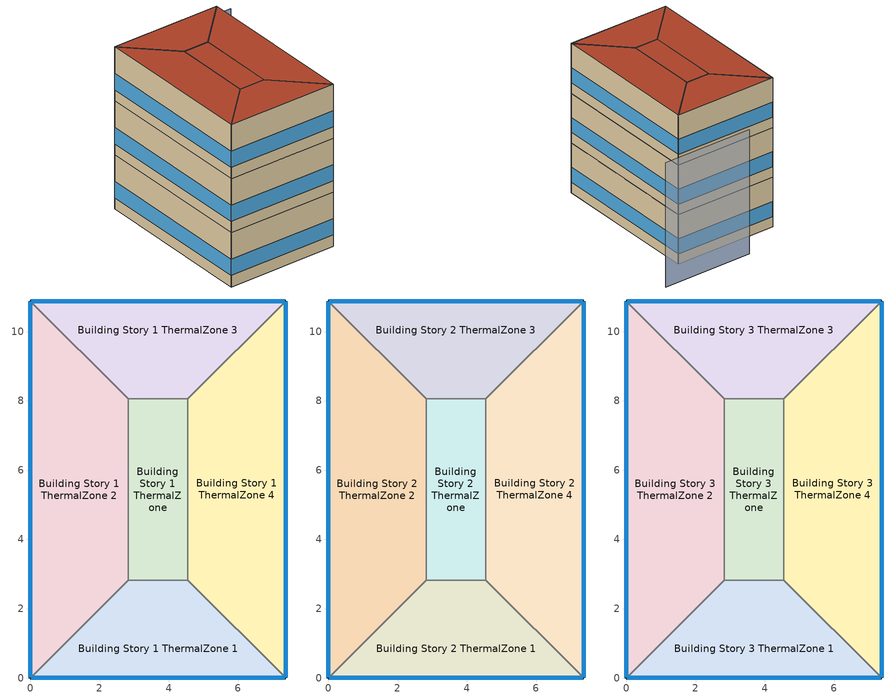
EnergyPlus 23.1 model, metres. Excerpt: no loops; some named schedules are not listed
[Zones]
Building Story 1 ThermalZone
 floor ground (Typical Insulated Carpeted 8in Slab Floor): 4.54,2.83 2.83,2.83 2.83,8.06 4.54,8.06 z0
 wall adiabatic (Typical Interior Wall): 2.83,2.83 4.54,2.83 4.54,8.06 2.83,8.06 2.83,2.83 z0:3.6
 ceiling adiabatic (Typical Interior Floor): 4.54,8.06 2.83,8.06 2.83,2.83 4.54,2.83 z3.6
Building Story 1 ThermalZone 1
 floor ground (Typical Insulated Carpeted 8in Slab Floor): 7.37,0 0,0 2.83,2.83 4.54,2.83 z0
 wall outside (Typical Insulated Steel Framed Exterior Wall R-20.41): 0,0 7.37,0 z0:3.6
 wall adiabatic (Typical Interior Wall): 7.37,0 4.54,2.83 2.83,2.83 0,0 z0:3.6
 window (U 0.48 SHGC 0.40 Dbl Ref-D Clr 6mm/13mm): 0.03,0 7.34,0 z0.76:1.85
 ceiling adiabatic (Typical Interior Ceiling): 4.54,2.83 2.83,2.83 0,0 7.37,0 z3.6
Building Story 1 ThermalZone 2
 floor ground (Typical Insulated Carpeted 8in Slab Floor): 0,0 0,10.88 2.83,8.06 2.83,2.83 z0
 wall outside (Typical Insulated Steel Framed Exterior Wall R-20.41): 0,10.88 0,0 z0:3.6
 wall adiabatic (Typical Interior Wall): 0,0 2.83,2.83 2.83,8.06 0,10.88 z0:3.6
 window (U 0.48 SHGC 0.40 Dbl Ref-D Clr 6mm/13mm): 0,10.86 0,0.03 z0.76:1.85
 ceiling adiabatic (Typical Interior Ceiling): 2.83,2.83 2.83,8.06 0,10.88 0,0 z3.6
Building Story 1 ThermalZone 3
 floor ground (Typical Insulated Carpeted 8in Slab Floor): 0,10.88 7.37,10.88 4.54,8.06 2.83,8.06 z0
 wall outside (Typical Insulated Steel Framed Exterior Wall R-20.41): 7.37,10.88 0,10.88 z0:3.6
 wall adiabatic (Typical Interior Wall): 0,10.88 2.83,8.06 4.54,8.06 7.37,10.88 z0:3.6
 window (U 0.48 SHGC 0.40 Dbl Ref-D Clr 6mm/13mm): 7.34,10.88 0.03,10.88 z0.76:1.85
 ceiling adiabatic (Typical Interior Ceiling): 2.83,8.06 4.54,8.06 7.37,10.88 0,10.88 z3.6
Building Story 1 ThermalZone 4
 floor ground (Typical Insulated Carpeted 8in Slab Floor): 7.37,10.88 7.37,0 4.54,2.83 4.54,8.06 z0
 wall outside (Typical Insulated Steel Framed Exterior Wall R-20.41): 7.37,0 7.37,10.88 z0:3.6
 wall adiabatic (Typical Interior Wall): 7.37,10.88 4.54,8.06 4.54,2.83 7.37,0 z0:3.6
 window (U 0.48 SHGC 0.40 Dbl Ref-D Clr 6mm/13mm): 7.37,0.03 7.37,10.86 z0.76:1.85
 ceiling adiabatic (Typical Interior Ceiling): 4.54,8.06 4.54,2.83 7.37,0 7.37,10.88 z3.6
Building Story 2 ThermalZone
 floor adiabatic (Typical Interior Floor): 4.54,2.83 2.83,2.83 2.83,8.06 4.54,8.06 z3.6
 wall adiabatic (Typical Interior Wall): 2.83,2.83 4.54,2.83 4.54,8.06 2.83,8.06 2.83,2.83 z3.6:7.2
 ceiling adiabatic (Typical Interior Ceiling): 4.54,8.06 2.83,8.06 2.83,2.83 4.54,2.83 z7.2
Building Story 2 ThermalZone 1
 floor adiabatic (Typical Interior Ceiling): 7.37,0 0,0 2.83,2.83 4.54,2.83 z3.6
 wall outside (Typical Insulated Steel Framed Exterior Wall R-20.41): 0,0 7.37,0 z3.6:7.2
 wall adiabatic (Typical Interior Wall): 7.37,0 4.54,2.83 2.83,2.83 0,0 z3.6:7.2
 window (U 0.48 SHGC 0.40 Dbl Ref-D Clr 6mm/13mm): 0.03,0 7.34,0 z4.36:5.45
 ceiling adiabatic (Typical Interior Ceiling): 4.54,2.83 2.83,2.83 0,0 7.37,0 z7.2
Building Story 2 ThermalZone 2
 floor adiabatic (Typical Interior Ceiling): 0,0 0,10.88 2.83,8.06 2.83,2.83 z3.6
 wall outside (Typical Insulated Steel Framed Exterior Wall R-20.41): 0,10.88 0,0 z3.6:7.2
 wall adiabatic (Typical Interior Wall): 0,0 2.83,2.83 2.83,8.06 0,10.88 z3.6:7.2
 window (U 0.48 SHGC 0.40 Dbl Ref-D Clr 6mm/13mm): 0,10.86 0,0.03 z4.36:5.45
 ceiling adiabatic (Typical Interior Ceiling): 2.83,2.83 2.83,8.06 0,10.88 0,0 z7.2
Building Story 2 ThermalZone 3
 floor adiabatic (Typical Interior Ceiling): 0,10.88 7.37,10.88 4.54,8.06 2.83,8.06 z3.6
 wall outside (Typical Insulated Steel Framed Exterior Wall R-20.41): 7.37,10.88 0,10.88 z3.6:7.2
 wall adiabatic (Typical Interior Wall): 0,10.88 2.83,8.06 4.54,8.06 7.37,10.88 z3.6:7.2
 window (U 0.48 SHGC 0.40 Dbl Ref-D Clr 6mm/13mm): 7.34,10.88 0.03,10.88 z4.36:5.45
 ceiling adiabatic (Typical Interior Ceiling): 2.83,8.06 4.54,8.06 7.37,10.88 0,10.88 z7.2
Building Story 2 ThermalZone 4
 floor adiabatic (Typical Interior Ceiling): 7.37,10.88 7.37,0 4.54,2.83 4.54,8.06 z3.6
 wall outside (Typical Insulated Steel Framed Exterior Wall R-20.41): 7.37,0 7.37,10.88 z3.6:7.2
 wall adiabatic (Typical Interior Wall): 7.37,10.88 4.54,8.06 4.54,2.83 7.37,0 z3.6:7.2
 window (U 0.48 SHGC 0.40 Dbl Ref-D Clr 6mm/13mm): 7.37,0.03 7.37,10.86 z4.36:5.45
 ceiling adiabatic (Typical Interior Ceiling): 4.54,8.06 4.54,2.83 7.37,0 7.37,10.88 z7.2
Building Story 3 ThermalZone
 floor adiabatic (Typical Interior Ceiling): 4.54,2.83 2.83,2.83 2.83,8.06 4.54,8.06 z7.2
 wall adiabatic (Typical Interior Wall): 2.83,2.83 4.54,2.83 4.54,8.06 2.83,8.06 2.83,2.83 z7.2:10.8
 roof outside (Typical IEAD Roof R-31.25): 4.54,8.06 2.83,8.06 2.83,2.83 4.54,2.83 z10.8
Building Story 3 ThermalZone 1
 floor adiabatic (Typical Interior Ceiling): 7.37,0 0,0 2.83,2.83 4.54,2.83 z7.2
 wall outside (Typical Insulated Steel Framed Exterior Wall R-20.41): 0,0 7.37,0 z7.2:10.8
 wall adiabatic (Typical Interior Wall): 7.37,0 4.54,2.83 2.83,2.83 0,0 z7.2:10.8
 window (U 0.48 SHGC 0.40 Dbl Ref-D Clr 6mm/13mm): 0.03,0 7.34,0 z7.96:9.05
 roof outside (Typical IEAD Roof R-31.25): 4.54,2.83 2.83,2.83 0,0 7.37,0 z10.8
Building Story 3 ThermalZone 2
 floor adiabatic (Typical Interior Ceiling): 0,0 0,10.88 2.83,8.06 2.83,2.83 z7.2
 wall outside (Typical Insulated Steel Framed Exterior Wall R-20.41): 0,10.88 0,0 z7.2:10.8
 wall adiabatic (Typical Interior Wall): 0,0 2.83,2.83 2.83,8.06 0,10.88 z7.2:10.8
 window (U 0.48 SHGC 0.40 Dbl Ref-D Clr 6mm/13mm): 0,10.86 0,0.03 z7.96:9.05
 roof outside (Typical IEAD Roof R-31.25): 2.83,2.83 2.83,8.06 0,10.88 0,0 z10.8
Building Story 3 ThermalZone 3
 floor adiabatic (Typical Interior Ceiling): 0,10.88 7.37,10.88 4.54,8.06 2.83,8.06 z7.2
 wall outside (Typical Insulated Steel Framed Exterior Wall R-20.41): 7.37,10.88 0,10.88 z7.2:10.8
 wall adiabatic (Typical Interior Wall): 0,10.88 2.83,8.06 4.54,8.06 7.37,10.88 z7.2:10.8
 window (U 0.48 SHGC 0.40 Dbl Ref-D Clr 6mm/13mm): 7.34,10.88 0.03,10.88 z7.96:9.05
 roof outside (Typical IEAD Roof R-31.25): 2.83,8.06 4.54,8.06 7.37,10.88 0,10.88 z10.8
Building Story 3 ThermalZone 4
 floor adiabatic (Typical Interior Ceiling): 7.37,10.88 7.37,0 4.54,2.83 4.54,8.06 z7.2
 wall outside (Typical Insulated Steel Framed Exterior Wall R-20.41): 7.37,0 7.37,10.88 z7.2:10.8
 wall adiabatic (Typical Interior Wall): 7.37,10.88 4.54,8.06 4.54,2.83 7.37,0 z7.2:10.8
 window (U 0.48 SHGC 0.40 Dbl Ref-D Clr 6mm/13mm): 7.37,0.03 7.37,10.86 z7.96:9.05
 roof outside (Typical IEAD Roof R-31.25): 4.54,8.06 4.54,2.83 7.37,0 7.37,10.88 z10.8
shading: 3.1,12.55 9.63,12.55 z0:9
[Building]
bld_36: Terrain=City
[Site:Location]
Laramie General Brees Field_WY_USA: Latitude {deg}=41.3151; Longitude {deg}=-105.579; Time Zone {hr}=-7; Elevation {m}=2215
[Site:GroundTemperature:FCfactorMethod]
8.6, 2.8, -4.1, -8.8, -2.2, 0.3, 6.7, 10.1, 16.5, 20.6, 19.2, 14.7
[Site:WaterMainsTemperature]
Calculation Method=Correlation; Annual Average Outdoor Air Temperature {C}=8.96667; Maximum Difference In Monthly Average Outdoor Air Temperatures {deltaC}=26.2
[SizingPeriod:DesignDay] Day of Month=21; Dry-Bulb Temperature Range Modifier Type=DefaultMultipliers; Humidity Condition Type=Wetbulb; Barometric Pressure {Pa}=98769; Rain Indicator=No; Snow Indicator=No; Daylight Saving Time Indicator=No; Begin Environment Reset Mode=FullResetAtBeginEnvironment
Name | Month | Day Type | Maximum Dry-Bulb Temperature {C} | Daily Dry-Bulb Temperature Range {deltaC} | Wetbulb or DewPoint at Maximum Dry-Bulb {C} | Wind Speed {m/s} | Wind Direction {deg} | Solar Model Indicator | ASHRAE Clear Sky Optical Depth for Beam Irradiance (taub) | ASHRAE Clear Sky Optical Depth for Diffuse Irradiance (taud) | Sky Clearness
Buffalo Niagara Intl Ap Ann Clg .4% Condns DB=>MWB 1 | 7 | SummerDesignDay | 30.3 | 9.3 | 21.8 | 5.7 | 240 | ASHRAETau | 0.462 | 2.001
Buffalo Niagara Intl Ap Ann Clg .4% Condns WB=>MDB 1 | 7 | SummerDesignDay | 27.8 | 9.3 | 23.8 | 5.7 | 240 | ASHRAETau | 0.462 | 2.001
Buffalo Niagara Intl Ap Ann Htg 99.6% Condns DB 1 | 1 | WinterDesignDay | -16.3 | 0 | -16.3 | 5.1 | 270 | ASHRAEClearSky |  |  | 0
[Material] Thermal Absorptance=0.9; Solar Absorptance=0.7
Name | Roughness | Thickness {m} | Conductivity {W/m-K} | Density {kg/m3} | Specific Heat {J/kg-K} | Visible Absorptance
100mm Normalweight concrete floor | MediumRough | 0.1016 | 2.31045 | 2322 | 832.557 | 0.7
25mm Stucco | Smooth | 0.0254 | 0.72 | 1856 | 840 | 0.7
5/8 in. Gypsum Board | MediumSmooth | 0.0159 | 0.16 | 800 | 1090 | 0.7
8 in. Normalweight Concrete Floor | MediumRough | 0.2032 | 2.31 | 2322 | 832 | 0.7
G01 13mm gypsum board | Smooth | 0.0127 | 0.160031 | 800.001 | 1090.73 | 0.5
Metal Roof Surface | Smooth | 0.0008 | 45.28 | 7824 | 500 | 0.7
Roof Membrane | VeryRough | 0.0095 | 0.16 | 1121.29 | 1460 | 0.7
Std Wood 6inch 1; Std Wood 6inch 2 | MediumSmooth | 0.15 | 0.12 | 540 | 1210 | 0.7
[Material:NoMass] Roughness=Smooth; Thermal Absorptance=0.9; Solar Absorptance=0.7
Name | Thermal Resistance {m2-K/W} | Visible Absorptance
CP02 CARPET PAD; Typical Carpet Pad | 0.21648 | 0.8
Typical Insulation R-18.23 | 3.21036 | 0.7
Typical Insulation R-30.13 | 5.30668 | 0.7
[WindowMaterial:Gas]
AIR 13MM: Gas Type=Air; Thickness {m}=0.0127
[WindowMaterial:Glazing] Optical Data Type=SpectralAverage; Thickness {m}=0.006; Infrared Transmittance at Normal Incidence=0; Front Side Infrared Hemispherical Emissivity=0.84; Conductivity {W/m-K}=0.9; Dirt Correction Factor for Solar and Visible Transmittance=1; Solar Diffusing=No
Name | Solar Transmittance at Normal Incidence | Front Side Solar Reflectance at Normal Incidence | Back Side Solar Reflectance at Normal Incidence | Visible Transmittance at Normal Incidence | Front Side Visible Reflectance at Normal Incidence | Back Side Visible Reflectance at Normal Incidence | Back Side Infrared Hemispherical Emissivity
CLEAR 6MM | 0.775 | 0.071 | 0.071 | 0.881 | 0.08 | 0.08 | 0.84
REF D CLEAR 6MM | 0.429 | 0.308 | 0.379 | 0.334 | 0.453 | 0.505 | 0.82
[Construction]
InteriorFurnishings 1: Std Wood 6inch 1
InteriorFurnishings 2: Std Wood 6inch 2
Typical IEAD Roof R-31.25: Roof Membrane, Typical Insulation R-30.13, Metal Roof Surface
Typical Insulated Carpeted 8in Slab Floor: 8 in. Normalweight Concrete Floor, Typical Carpet Pad
Typical Insulated Steel Framed Exterior Wall R-20.41: 25mm Stucco, 5/8 in. Gypsum Board, Typical Insulation R-18.23, 5/8 in. Gypsum Board
Typical Interior Ceiling: CP02 CARPET PAD, 100mm Normalweight concrete floor
Typical Interior Floor: 100mm Normalweight concrete floor, CP02 CARPET PAD
Typical Interior Wall: G01 13mm gypsum board, G01 13mm gypsum board
U 0.48 SHGC 0.40 Dbl Ref-D Clr 6mm/13mm: REF D CLEAR 6MM, AIR 13MM, CLEAR 6MM
[Zone] Multiplier=1; Part of Total Floor Area=Yes
Building Story 1 ThermalZone; Building Story 1 ThermalZone 1; Building Story 1 ThermalZone 2; Building Story 1 ThermalZone 3; Building Story 1 ThermalZone 4; Building Story 2 ThermalZone; Building Story 2 ThermalZone 1; Building Story 2 ThermalZone 2; Building Story 2 ThermalZone 3; Building Story 2 ThermalZone 4; Building Story 3 ThermalZone; Building Story 3 ThermalZone 1; Building Story 3 ThermalZone 2; Building Story 3 ThermalZone 3; Building Story 3 ThermalZone 4
[Space]
Name | Zone | Space Type
Building Story 1 Space | Building Story 1 ThermalZone | Story Ground Blended Space Type
Building Story 1 Space 1 | Building Story 1 ThermalZone 1 | Story Ground Blended Space Type
Building Story 1 Space 2 | Building Story 1 ThermalZone 2 | Story Ground Blended Space Type
Building Story 1 Space 3 | Building Story 1 ThermalZone 3 | Story Ground Blended Space Type
Building Story 1 Space 4 | Building Story 1 ThermalZone 4 | Story Ground Blended Space Type
Building Story 2 Space | Building Story 2 ThermalZone | Story Mid Blended Space Type
Building Story 2 Space 1 | Building Story 2 ThermalZone 1 | Story Mid Blended Space Type
Building Story 2 Space 2 | Building Story 2 ThermalZone 2 | Story Mid Blended Space Type
Building Story 2 Space 3 | Building Story 2 ThermalZone 3 | Story Mid Blended Space Type
Building Story 2 Space 4 | Building Story 2 ThermalZone 4 | Story Mid Blended Space Type
Building Story 3 Space | Building Story 3 ThermalZone | Story Top Blended Space Type
Building Story 3 Space 1 | Building Story 3 ThermalZone 1 | Story Top Blended Space Type
Building Story 3 Space 2 | Building Story 3 ThermalZone 2 | Story Top Blended Space Type
Building Story 3 Space 3 | Building Story 3 ThermalZone 3 | Story Top Blended Space Type
Building Story 3 Space 4 | Building Story 3 ThermalZone 4 | Story Top Blended Space Type
[SpaceList]
Story Ground Blended Space Type: Building Story 1 Space 2, Building Story 1 Space, Building Story 1 Space 1, Building Story 1 Space 3, Building Story 1 Space 4
Story Mid Blended Space Type: Building Story 2 Space 1, Building Story 2 Space 2, Building Story 2 Space, Building Story 2 Space 3, Building Story 2 Space 4
Story Top Blended Space Type: Building Story 3 Space 1, Building Story 3 Space, Building Story 3 Space 2, Building Story 3 Space 3, Building Story 3 Space 4
[InternalMass]
Name | Construction | Zone or ZoneList | Space or SpaceList | Surface Area {m2}
Building Story 1 Space 2 SecondarySchool Auditorium  - Story Ground Mass | InteriorFurnishings 1 | Building Story 1 ThermalZone 2 | Building Story 1 Space 2 | 4.13398
Building Story 1 Space SecondarySchool Auditorium  - Story Ground Mass | InteriorFurnishings 1 | Building Story 1 ThermalZone | Building Story 1 Space | 1.62333
Building Story 1 Space 1 SecondarySchool Auditorium  - Story Ground Mass | InteriorFurnishings 1 | Building Story 1 ThermalZone 1 | Building Story 1 Space 1 | 2.32993
Building Story 1 Space 3 SecondarySchool Auditorium  - Story Ground Mass | InteriorFurnishings 1 | Building Story 1 ThermalZone 3 | Building Story 1 Space 3 | 2.32993
Building Story 1 Space 4 SecondarySchool Auditorium  - Story Ground Mass | InteriorFurnishings 1 | Building Story 1 ThermalZone 4 | Building Story 1 Space 4 | 4.13398
Building Story 1 Space 2 SecondarySchool Cafeteria  - Story Ground Mass | InteriorFurnishings 1 | Building Story 1 ThermalZone 2 | Building Story 1 Space 2 | 2.61654
Building Story 1 Space SecondarySchool Cafeteria  - Story Ground Mass | InteriorFurnishings 1 | Building Story 1 ThermalZone | Building Story 1 Space | 1.02747
Building Story 1 Space 1 SecondarySchool Cafeteria  - Story Ground Mass | InteriorFurnishings 1 | Building Story 1 ThermalZone 1 | Building Story 1 Space 1 | 1.4747
Building Story 1 Space 3 SecondarySchool Cafeteria  - Story Ground Mass | InteriorFurnishings 1 | Building Story 1 ThermalZone 3 | Building Story 1 Space 3 | 1.4747
Building Story 1 Space 4 SecondarySchool Cafeteria  - Story Ground Mass | InteriorFurnishings 1 | Building Story 1 ThermalZone 4 | Building Story 1 Space 4 | 2.61654
Building Story 1 Space 2 SecondarySchool Classroom A  - Story Ground Mass; Building Story 1 Space 2 SecondarySchool Classroom C  - Story Ground Mass | InteriorFurnishings 1 | Building Story 1 ThermalZone 2 | Building Story 1 Space 2 | 1.78128
Building Story 1 Space SecondarySchool Classroom A  - Story Ground Mass; Building Story 1 Space SecondarySchool Classroom C  - Story Ground Mass | InteriorFurnishings 1 | Building Story 1 ThermalZone | Building Story 1 Space | 0.699474
Building Story 1 Space 1 SecondarySchool Classroom A  - Story Ground Mass; Building Story 1 Space 1 SecondarySchool Classroom C  - Story Ground Mass | InteriorFurnishings 1 | Building Story 1 ThermalZone 1 | Building Story 1 Space 1 | 1.00394
Building Story 1 Space 3 SecondarySchool Classroom A  - Story Ground Mass; Building Story 1 Space 3 SecondarySchool Classroom C  - Story Ground Mass | InteriorFurnishings 1 | Building Story 1 ThermalZone 3 | Building Story 1 Space 3 | 1.00394
Building Story 1 Space 4 SecondarySchool Classroom A  - Story Ground Mass; Building Story 1 Space 4 SecondarySchool Classroom C  - Story Ground Mass | InteriorFurnishings 1 | Building Story 1 ThermalZone 4 | Building Story 1 Space 4 | 1.78128
Building Story 1 Space 2 SecondarySchool ComputerRoom  - Story Ground Mass | InteriorFurnishings 1 | Building Story 1 ThermalZone 2 | Building Story 1 Space 2 | 3.99454
Building Story 1 Space SecondarySchool ComputerRoom  - Story Ground Mass | InteriorFurnishings 1 | Building Story 1 ThermalZone | Building Story 1 Space | 1.56858
Building Story 1 Space 1 SecondarySchool ComputerRoom  - Story Ground Mass | InteriorFurnishings 1 | Building Story 1 ThermalZone 1 | Building Story 1 Space 1 | 2.25134
Building Story 1 Space 3 SecondarySchool ComputerRoom  - Story Ground Mass | InteriorFurnishings 1 | Building Story 1 ThermalZone 3 | Building Story 1 Space 3 | 2.25134
Building Story 1 Space 4 SecondarySchool ComputerRoom  - Story Ground Mass | InteriorFurnishings 1 | Building Story 1 ThermalZone 4 | Building Story 1 Space 4 | 3.99454
Building Story 1 Space 2 SecondarySchool Corridor B  - Story Ground Mass | InteriorFurnishings 1 | Building Story 1 ThermalZone 2 | Building Story 1 Space 2 | 2.51172
Building Story 1 Space SecondarySchool Corridor B  - Story Ground Mass | InteriorFurnishings 1 | Building Story 1 ThermalZone | Building Story 1 Space | 0.986302
Building Story 1 Space 1 SecondarySchool Corridor B  - Story Ground Mass | InteriorFurnishings 1 | Building Story 1 ThermalZone 1 | Building Story 1 Space 1 | 1.41562
Building Story 1 Space 3 SecondarySchool Corridor B  - Story Ground Mass | InteriorFurnishings 1 | Building Story 1 ThermalZone 3 | Building Story 1 Space 3 | 1.41562
Building Story 1 Space 4 SecondarySchool Corridor B  - Story Ground Mass | InteriorFurnishings 1 | Building Story 1 ThermalZone 4 | Building Story 1 Space 4 | 2.51172
Building Story 1 Space 2 SecondarySchool Gym  - Story Ground Mass | InteriorFurnishings 1 | Building Story 1 ThermalZone 2 | Building Story 1 Space 2 | 13.501
Building Story 1 Space SecondarySchool Gym  - Story Ground Mass | InteriorFurnishings 1 | Building Story 1 ThermalZone | Building Story 1 Space | 5.30159
Building Story 1 Space 1 SecondarySchool Gym  - Story Ground Mass | InteriorFurnishings 1 | Building Story 1 ThermalZone 1 | Building Story 1 Space 1 | 7.60926
Building Story 1 Space 3 SecondarySchool Gym  - Story Ground Mass | InteriorFurnishings 1 | Building Story 1 ThermalZone 3 | Building Story 1 Space 3 | 7.60925
Building Story 1 Space 4 SecondarySchool Gym  - Story Ground Mass | InteriorFurnishings 1 | Building Story 1 ThermalZone 4 | Building Story 1 Space 4 | 13.501
Building Story 1 Space 2 SecondarySchool Kitchen  - Story Ground Mass | InteriorFurnishings 1 | Building Story 1 ThermalZone 2 | Building Story 1 Space 2 | 0.902257
Building Story 1 Space SecondarySchool Kitchen  - Story Ground Mass | InteriorFurnishings 1 | Building Story 1 ThermalZone | Building Story 1 Space | 0.354298
Building Story 1 Space 1 SecondarySchool Kitchen  - Story Ground Mass | InteriorFurnishings 1 | Building Story 1 ThermalZone 1 | Building Story 1 Space 1 | 0.508517
Building Story 1 Space 3 SecondarySchool Kitchen  - Story Ground Mass | InteriorFurnishings 1 | Building Story 1 ThermalZone 3 | Building Story 1 Space 3 | 0.508516
Building Story 1 Space 4 SecondarySchool Kitchen  - Story Ground Mass | InteriorFurnishings 1 | Building Story 1 ThermalZone 4 | Building Story 1 Space 4 | 0.902257
Building Story 1 Space 2 SecondarySchool Library  - Story Ground Mass | InteriorFurnishings 1 | Building Story 1 ThermalZone 2 | Building Story 1 Space 2 | 3.5188
Building Story 1 Space SecondarySchool Library  - Story Ground Mass | InteriorFurnishings 1 | Building Story 1 ThermalZone | Building Story 1 Space | 1.38176
Building Story 1 Space 1 SecondarySchool Library  - Story Ground Mass | InteriorFurnishings 1 | Building Story 1 ThermalZone 1 | Building Story 1 Space 1 | 1.98322
Building Story 1 Space 3 SecondarySchool Library  - Story Ground Mass | InteriorFurnishings 1 | Building Story 1 ThermalZone 3 | Building Story 1 Space 3 | 1.98321
Building Story 1 Space 4 SecondarySchool Library  - Story Ground Mass | InteriorFurnishings 1 | Building Story 1 ThermalZone 4 | Building Story 1 Space 4 | 3.5188
Building Story 1 Space 2 SecondarySchool Lobby  - Story Ground Mass; Building Story 1 Space 2 SecondarySchool Restroom  - Story Ground Mass | InteriorFurnishings 1 | Building Story 1 ThermalZone 2 | Building Story 1 Space 2 | 1.7553
Building Story 1 Space SecondarySchool Lobby  - Story Ground Mass; Building Story 1 Space SecondarySchool Restroom  - Story Ground Mass | InteriorFurnishings 1 | Building Story 1 ThermalZone | Building Story 1 Space | 0.689271
Building Story 1 Space 1 SecondarySchool Lobby  - Story Ground Mass; Building Story 1 Space 1 SecondarySchool Restroom  - Story Ground Mass | InteriorFurnishings 1 | Building Story 1 ThermalZone 1 | Building Story 1 Space 1 | 0.989297
Building Story 1 Space 3 SecondarySchool Lobby  - Story Ground Mass; Building Story 1 Space 3 SecondarySchool Restroom  - Story Ground Mass | InteriorFurnishings 1 | Building Story 1 ThermalZone 3 | Building Story 1 Space 3 | 0.989295
Building Story 1 Space 4 SecondarySchool Lobby  - Story Ground Mass; Building Story 1 Space 4 SecondarySchool Restroom  - Story Ground Mass | InteriorFurnishings 1 | Building Story 1 ThermalZone 4 | Building Story 1 Space 4 | 1.7553
Building Story 1 Space 2 SecondarySchool Mechanical  - Story Ground Mass | InteriorFurnishings 1 | Building Story 1 ThermalZone 2 | Building Story 1 Space 2 | 2.86261
Building Story 1 Space SecondarySchool Mechanical  - Story Ground Mass | InteriorFurnishings 1 | Building Story 1 ThermalZone | Building Story 1 Space | 1.12409
Building Story 1 Space 1 SecondarySchool Mechanical  - Story Ground Mass | InteriorFurnishings 1 | Building Story 1 ThermalZone 1 | Building Story 1 Space 1 | 1.61339
Building Story 1 Space 3 SecondarySchool Mechanical  - Story Ground Mass | InteriorFurnishings 1 | Building Story 1 ThermalZone 3 | Building Story 1 Space 3 | 1.61338
Building Story 1 Space 4 SecondarySchool Mechanical  - Story Ground Mass | InteriorFurnishings 1 | Building Story 1 ThermalZone 4 | Building Story 1 Space 4 | 2.86261
Building Story 1 Space 2 SecondarySchool Office  - Story Ground Mass | InteriorFurnishings 1 | Building Story 1 ThermalZone 2 | Building Story 1 Space 2 | 4.45387
Building Story 1 Space SecondarySchool Office  - Story Ground Mass | InteriorFurnishings 1 | Building Story 1 ThermalZone | Building Story 1 Space | 1.74895
Building Story 1 Space 1 SecondarySchool Office  - Story Ground Mass | InteriorFurnishings 1 | Building Story 1 ThermalZone 1 | Building Story 1 Space 1 | 2.51022
Building Story 1 Space 3 SecondarySchool Office  - Story Ground Mass | InteriorFurnishings 1 | Building Story 1 ThermalZone 3 | Building Story 1 Space 3 | 2.51022
Building Story 1 Space 4 SecondarySchool Office  - Story Ground Mass | InteriorFurnishings 1 | Building Story 1 ThermalZone 4 | Building Story 1 Space 4 | 4.45387
Building Story 1 Space Mass | InteriorFurnishings 2 | Building Story 1 ThermalZone | Building Story 1 Space | 17.8939
Building Story 1 Space 1 Mass | InteriorFurnishings 2 | Building Story 1 ThermalZone 1 | Building Story 1 Space 1 | 25.6827
Building Story 1 Space 2 Mass | InteriorFurnishings 2 | Building Story 1 ThermalZone 2 | Building Story 1 Space 2 | 45.5685
Building Story 1 Space 3 Mass | InteriorFurnishings 2 | Building Story 1 ThermalZone 3 | Building Story 1 Space 3 | 25.6826
Building Story 1 Space 4 Mass | InteriorFurnishings 2 | Building Story 1 ThermalZone 4 | Building Story 1 Space 4 | 45.5685
Building Story 2 Space 1 Office WholeBuilding - Md Office  - Story Mid Mass | InteriorFurnishings 1 | Building Story 2 ThermalZone 1 | Building Story 2 Space 1 | 5.13653
Building Story 2 Space 2 Office WholeBuilding - Md Office  - Story Mid Mass | InteriorFurnishings 1 | Building Story 2 ThermalZone 2 | Building Story 2 Space 2 | 9.1137
Building Story 2 Space Office WholeBuilding - Md Office  - Story Mid Mass | InteriorFurnishings 1 | Building Story 2 ThermalZone | Building Story 2 Space | 3.57877
Building Story 2 Space 3 Office WholeBuilding - Md Office  - Story Mid Mass | InteriorFurnishings 1 | Building Story 2 ThermalZone 3 | Building Story 2 Space 3 | 5.13653
Building Story 2 Space 4 Office WholeBuilding - Md Office  - Story Mid Mass | InteriorFurnishings 1 | Building Story 2 ThermalZone 4 | Building Story 2 Space 4 | 9.1137
Building Story 2 Space 1 SecondarySchool Classroom A  - Story Mid Mass; Building Story 2 Space 1 SecondarySchool Classroom C  - Story Mid Mass | InteriorFurnishings 1 | Building Story 2 ThermalZone 1 | Building Story 2 Space 1 | 6.02515
Building Story 2 Space 2 SecondarySchool Classroom A  - Story Mid Mass; Building Story 2 Space 2 SecondarySchool Classroom C  - Story Mid Mass | InteriorFurnishings 1 | Building Story 2 ThermalZone 2 | Building Story 2 Space 2 | 10.6904
Building Story 2 Space SecondarySchool Classroom A  - Story Mid Mass; Building Story 2 Space SecondarySchool Classroom C  - Story Mid Mass | InteriorFurnishings 1 | Building Story 2 ThermalZone | Building Story 2 Space | 4.1979
Building Story 2 Space 3 SecondarySchool Classroom A  - Story Mid Mass; Building Story 2 Space 3 SecondarySchool Classroom C  - Story Mid Mass | InteriorFurnishings 1 | Building Story 2 ThermalZone 3 | Building Story 2 Space 3 | 6.02514
Building Story 2 Space 4 SecondarySchool Classroom A  - Story Mid Mass; Building Story 2 Space 4 SecondarySchool Classroom C  - Story Mid Mass | InteriorFurnishings 1 | Building Story 2 ThermalZone 4 | Building Story 2 Space 4 | 10.6904
Building Story 2 Space 1 SecondarySchool Corridor B  - Story Mid Mass | InteriorFurnishings 1 | Building Story 2 ThermalZone 1 | Building Story 2 Space 1 | 8.49584
Building Story 2 Space 2 SecondarySchool Corridor B  - Story Mid Mass | InteriorFurnishings 1 | Building Story 2 ThermalZone 2 | Building Story 2 Space 2 | 15.0741
Building Story 2 Space SecondarySchool Corridor B  - Story Mid Mass | InteriorFurnishings 1 | Building Story 2 ThermalZone | Building Story 2 Space | 5.91929
Building Story 2 Space 3 SecondarySchool Corridor B  - Story Mid Mass | InteriorFurnishings 1 | Building Story 2 ThermalZone 3 | Building Story 2 Space 3 | 8.49582
Building Story 2 Space 4 SecondarySchool Corridor B  - Story Mid Mass | InteriorFurnishings 1 | Building Story 2 ThermalZone 4 | Building Story 2 Space 4 | 15.0741
Building Story 2 Space Mass | InteriorFurnishings 2 | Building Story 2 ThermalZone | Building Story 2 Space | 17.8939
Building Story 2 Space 1 Mass | InteriorFurnishings 2 | Building Story 2 ThermalZone 1 | Building Story 2 Space 1 | 25.6827
Building Story 2 Space 2 Mass | InteriorFurnishings 2 | Building Story 2 ThermalZone 2 | Building Story 2 Space 2 | 45.5685
Building Story 2 Space 3 Mass | InteriorFurnishings 2 | Building Story 2 ThermalZone 3 | Building Story 2 Space 3 | 25.6826
Building Story 2 Space 4 Mass | InteriorFurnishings 2 | Building Story 2 ThermalZone 4 | Building Story 2 Space 4 | 45.5685
Building Story 3 Space 1 Office WholeBuilding - Md Office  - Story Top Mass | InteriorFurnishings 1 | Building Story 3 ThermalZone 1 | Building Story 3 Space 1 | 25.6827
Building Story 3 Space Office WholeBuilding - Md Office  - Story Top Mass | InteriorFurnishings 1 | Building Story 3 ThermalZone | Building Story 3 Space | 17.8939
Building Story 3 Space 2 Office WholeBuilding - Md Office  - Story Top Mass | InteriorFurnishings 1 | Building Story 3 ThermalZone 2 | Building Story 3 Space 2 | 45.5685
Building Story 3 Space 3 Office WholeBuilding - Md Office  - Story Top Mass | InteriorFurnishings 1 | Building Story 3 ThermalZone 3 | Building Story 3 Space 3 | 25.6826
Building Story 3 Space 4 Office WholeBuilding - Md Office  - Story Top Mass | InteriorFurnishings 1 | Building Story 3 ThermalZone 4 | Building Story 3 Space 4 | 45.5685
Building Story 3 Space Mass | InteriorFurnishings 2 | Building Story 3 ThermalZone | Building Story 3 Space | 17.8939
Building Story 3 Space 1 Mass | InteriorFurnishings 2 | Building Story 3 ThermalZone 1 | Building Story 3 Space 1 | 25.6827
Building Story 3 Space 2 Mass | InteriorFurnishings 2 | Building Story 3 ThermalZone 2 | Building Story 3 Space 2 | 45.5685
Building Story 3 Space 3 Mass | InteriorFurnishings 2 | Building Story 3 ThermalZone 3 | Building Story 3 Space 3 | 25.6826
Building Story 3 Space 4 Mass | InteriorFurnishings 2 | Building Story 3 ThermalZone 4 | Building Story 3 Space 4 | 45.5685
[Lights] Design Level Calculation Method=Watts/Area; Return Air Fraction=0; Fraction Visible=0.2; Fraction Replaceable=1
Name | Zone or ZoneList or Space or SpaceList | Schedule | Watts per Zone Floor Area {W/m2} | Fraction Radiant
SecondarySchool Auditorium Lights 1 | Story Ground Blended Space Type | SchoolSecondary BLDG_LIGHT_SCH_2013 | 0.615196 | 0.37
SecondarySchool Cafeteria Lights 1 | Story Ground Blended Space Type | SchoolSecondary BLDG_LIGHT_SCH_2013 | 0.401741 | 0.37
SecondarySchool Classroom Lights 1 | Story Ground Blended Space Type | SchoolSecondary BLDG_LIGHT_CLASSROOM_SCH_2013 | 1.04349 | 0.37
SecondarySchool ComputerRoom Lights 1 | Story Ground Blended Space Type | SchoolSecondary BLDG_LIGHT_CLASSROOM_SCH_2013 | 1.17002 | 0.37
SecondarySchool Corridor Lights 1 | Story Ground Blended Space Type | SchoolSecondary BLDG_LIGHT_CORRIDOR_SCH_2013 | 0.39158 | 0.37
SecondarySchool Gym Lights 1 | Story Ground Blended Space Type | SchoolSecondary BLDG_LIGHT_GYM_SCH_2013 | 2.29617 | 0.37
SecondarySchool Kitchen Lights 1 | Story Ground Blended Space Type | SchoolSecondary BLDG_LIGHT_SCH_2013 | 0.257882 | 0.37
SecondarySchool Library Lights 1 | Story Ground Blended Space Type | SchoolSecondary BLDG_LIGHT_LIBRARY_SCH_2013 | 0.989115 | 0.37
SecondarySchool Lobby Lights 1 | Story Ground Blended Space Type | SchoolSecondary BLDG_LIGHT_LOBBYFLR1_SCH_2013 | 0.373163 | 0.37
SecondarySchool Mechanical Lights 1 | Story Ground Blended Space Type | SchoolSecondary BLDG_LIGHT_MECHANICAL_SCH_2013 | 0.283999 | 0.37
SecondarySchool Office Lights 1 | Story Ground Blended Space Type | SchoolSecondary BLDG_LIGHT_OFFICE_SCH_2013 | 1.16779 | 0.37
SecondarySchool Restroom Lights 1 | Story Ground Blended Space Type | SchoolSecondary BLDG_LIGHT_BATH_SCH_2013 | 0.406333 | 0.37
Office WholeBuilding - Md Office Lights 1 | Story Mid Blended Space Type | OfficeMedium BLDG_LIGHT_SCH_2013 | 1.76528 | 0.7
SecondarySchool Classroom Lights 2 | Story Mid Blended Space Type | SchoolSecondary BLDG_LIGHT_CLASSROOM_SCH_2013 | 6.26252 | 0.37
SecondarySchool Corridor Lights 2 | Story Mid Blended Space Type | SchoolSecondary BLDG_LIGHT_CORRIDOR_SCH_2013 | 2.35007 | 0.37
Office WholeBuilding - Md Office Lights 2 | Story Top Blended Space Type | OfficeMedium BLDG_LIGHT_SCH_2013 | 8.82641 | 0.7
[People] Number of People Calculation Method=People/Area; Fraction Radiant=0.3; Enable ASHRAE 55 Comfort Warnings=Yes; Mean Radiant Temperature Calculation Type=ZoneAveraged; Work Efficiency Schedule=Work Efficiency Schedule; Clothing Insulation Schedule=Clothing Schedule; Air Velocity Schedule=Air Velocity Schedule; Thermal Comfort Model 1 Type=Fanger
Name | Zone or ZoneList or Space or SpaceList | Number of People Schedule | People per Floor Area {person/m2} | Activity Level Schedule
SecondarySchool Auditorium People 1 | Story Ground Blended Space Type | SchoolSecondary BLDG_OCC_SCH_Auditorium | 0.146475 | SchoolSecondary ACTIVITY_SCH
SecondarySchool Cafeteria People 1 | Story Ground Blended Space Type | SchoolSecondary BLDG_OCC_SCH_Cafeteria | 0.0618064 | SchoolSecondary ACTIVITY_SCH
SecondarySchool Classroom People 1 | Story Ground Blended Space Type | SchoolSecondary BLDG_OCC_SCH | 0.0294534 | SchoolSecondary ACTIVITY_SCH
SecondarySchool ComputerRoom People 1 | Story Ground Blended Space Type | SchoolSecondary BLDG_OCC_SCH_Extend | 0.0330248 | SchoolSecondary ACTIVITY_SCH
SecondarySchool Gym People 1 | Story Ground Blended Space Type | SchoolSecondary BLDG_OCC_SCH_Gym | 0.0956739 | SchoolSecondary ACTIVITY_SCH
SecondarySchool Kitchen People 1 | Story Ground Blended Space Type | SchoolSecondary BLDG_OCC_SCH | 0.0032459 | SchoolSecondary ACTIVITY_SCH
SecondarySchool Library People 1 | Story Ground Blended Space Type | SchoolSecondary BLDG_OCC_SCH | 0.00831189 | SchoolSecondary ACTIVITY_SCH
SecondarySchool Office People 1 | Story Ground Blended Space Type | SchoolSecondary BLDG_OCC_SCH_Offices | 0.00526032 | SchoolSecondary ACTIVITY_SCH
Office WholeBuilding - Md Office People 1 | Story Mid Blended Space Type | OfficeMedium BLDG_OCC_SCH | 0.0107639 | OfficeMedium ACTIVITY_SCH
SecondarySchool Classroom People 2 | Story Mid Blended Space Type | SchoolSecondary BLDG_OCC_SCH | 0.176765 | SchoolSecondary ACTIVITY_SCH
Office WholeBuilding - Md Office People 2 | Story Top Blended Space Type | OfficeMedium BLDG_OCC_SCH | 0.0538196 | OfficeMedium ACTIVITY_SCH
[ElectricEquipment] Design Level Calculation Method=Watts/Area
Name | Zone or ZoneList or Space or SpaceList | Schedule | Watts per Zone Floor Area {W/m2} | Fraction Radiant | Fraction Latent | Fraction Lost
2 Elevator Fans | Story Ground Blended Space Type | Elevator Schedule 3 | 0.772029 | 0.5
2 Elevator Lift Motors | Story Ground Blended Space Type | Elevator Schedule 1 | 400.384 | 0 | 0 | 1
2 Elevator Lights | Story Ground Blended Space Type | Elevator Schedule 2 | 0.806717 | 0.5
SecondarySchool Auditorium Elec Equip 1 | Story Ground Blended Space Type | SchoolSecondary BLDG_EQUIP_SCH_2013 | 0.449191 | 0.5 | 0 | 0
SecondarySchool Cafeteria Elec Equip 1 | Story Ground Blended Space Type | SchoolSecondary KITCHEN_ELEC_EQUIP_SCH | 4.41916 | 0.5 | 0 | 0
SecondarySchool Classroom Elec Equip 1 | Story Ground Blended Space Type | SchoolSecondary BLDG_EQUIP_SCH_2013 | 0.781778 | 0.5 | 0 | 0
SecondarySchool ComputerRoom Elec Equip 1 | Story Ground Blended Space Type | SchoolSecondary BLDG_EQUIP_SCH_2013 | 1.75314 | 0.5 | 0 | 0
SecondarySchool Corridor Elec Equip 1 | Story Ground Blended Space Type | SchoolSecondary BLDG_EQUIP_SCH_2013 | 0.219522 | 0.5 | 0 | 0
SecondarySchool Gym Elec Equip 1 | Story Ground Blended Space Type | SchoolSecondary BLDG_EQUIP_SCH_2013 | 1.467 | 0.5 | 0 | 0
SecondarySchool Kitchen Elec Equip 1 | Story Ground Blended Space Type | SchoolSecondary KITCHEN_ELEC_EQUIP_SCH | 4.40104 | 0.3 | 0.25 | 0.2
SecondarySchool Library Elec Equip 1 | Story Ground Blended Space Type | SchoolSecondary BLDG_EQUIP_SCH_2013 | 0.773006 | 0.5 | 0 | 0
SecondarySchool Lobby Elec Equip 1; SecondarySchool Restroom Elec Equip 1 | Story Ground Blended Space Type | SchoolSecondary BLDG_EQUIP_SCH_2013 | 0.153412 | 0.5 | 0 | 0
SecondarySchool Mechanical Elec Equip 1 | Story Ground Blended Space Type | SchoolSecondary BLDG_EQUIP_SCH_2013 | 0.25019 | 0.5 | 0 | 0
SecondarySchool Office Elec Equip 1 | Story Ground Blended Space Type | SchoolSecondary BLDG_EQUIP_SCH_2013 | 1.05206 | 0.5 | 0 | 0
Office WholeBuilding - Md Office Elec Equip 1 | Story Mid Blended Space Type | OfficeMedium BLDG_EQUIP_SCH_2013 | 1.61459 | 0.5 | 0 | 0
SecondarySchool Classroom Elec Equip 2 | Story Mid Blended Space Type | SchoolSecondary BLDG_EQUIP_SCH_2013 | 4.69184 | 0.5 | 0 | 0
SecondarySchool Corridor Elec Equip 2 | Story Mid Blended Space Type | SchoolSecondary BLDG_EQUIP_SCH_2013 | 1.31746 | 0.5 | 0 | 0
Office WholeBuilding - Md Office Elec Equip 2 | Story Top Blended Space Type | OfficeMedium BLDG_EQUIP_SCH_2013 | 8.07293 | 0.5 | 0 | 0
[GasEquipment]
SecondarySchool Kitchen Gas Equip 1: Zone or ZoneList or Space or SpaceList=Story Ground Blended Space Type; Schedule=SchoolSecondary KITCHEN_GAS_EQUIP_SCH; Design Level Calculation Method=Watts/Area; Power per Zone Floor Area {W/m2}=33.2354; Fraction Latent=0.1; Fraction Radiant=0.2; Fraction Lost=0.7
[ZoneInfiltration:DesignFlowRate] Schedule=Always On Discrete; Design Flow Rate Calculation Method=Flow/ExteriorArea; Constant Term Coefficient=0; Temperature Term Coefficient=0; Velocity Term Coefficient=0.224; Velocity Squared Term Coefficient=0
Name | Zone or ZoneList or Space or SpaceList | Flow Rate per Exterior Surface Area {m3/s-m2}
SecondarySchool Auditorium  - Story Ground Infiltration | Story Ground Blended Space Type | 3.1003e-05
SecondarySchool Cafeteria  - Story Ground Infiltration | Story Ground Blended Space Type | 1.96229e-05
SecondarySchool Classroom A  - Story Ground Infiltration; SecondarySchool Classroom C  - Story Ground Infiltration | Story Ground Blended Space Type | 5.61827e-05
SecondarySchool ComputerRoom  - Story Ground Infiltration | Story Ground Blended Space Type | 2.99573e-05
SecondarySchool Corridor B  - Story Ground Infiltration | Story Ground Blended Space Type | 4.71038e-05
SecondarySchool Gym  - Story Ground Infiltration | Story Ground Blended Space Type | 0.000215167
SecondarySchool Kitchen  - Story Ground Infiltration | Story Ground Blended Space Type | 6.76653e-06
SecondarySchool Library  - Story Ground Infiltration | Story Ground Blended Space Type | 2.63895e-05
SecondarySchool Lobby  - Story Ground Infiltration; SecondarySchool Restroom  - Story Ground Infiltration | Story Ground Blended Space Type | 1.3164e-05
SecondarySchool Mechanical  - Story Ground Infiltration | Story Ground Blended Space Type | 2.14684e-05
SecondarySchool Office  - Story Ground Infiltration | Story Ground Blended Space Type | 3.34021e-05
Office WholeBuilding - Md Office  - Story Mid Infiltration | Story Mid Blended Space Type | 0.000182263
SecondarySchool Classroom A  - Story Mid Infiltration; SecondarySchool Classroom C  - Story Mid Infiltration | Story Mid Blended Space Type | 0.000170103
SecondarySchool Corridor B  - Story Mid Infiltration | Story Mid Blended Space Type | 4.71038e-05
Office WholeBuilding - Md Office  - Story Top Infiltration | Story Top Blended Space Type | 0.000331208
[Daylighting:Controls] Lighting Control Type=Stepped; Minimum Input Power Fraction for Continuous or ContinuousOff Dimming Control=0.3; Minimum Light Output Fraction for Continuous or ContinuousOff Dimming Control=0.2; Number of Stepped Control Steps=3; Probability Lighting will be Reset When Needed in Manual Stepped Control=1; Glare Calculation Azimuth Angle of View Direction Clockwise from Zone y-Axis {deg}=-0; Maximum Allowable Discomfort Glare Index=22; Fraction of Lights Controlled by Reference Point 1=0.733
Name | Zone or Space | Glare Calculation Daylighting Reference Point | Daylighting Reference Point 1 | Illuminance Setpoint at Reference Point 1 {lux}
Building Story 1 ThermalZone 2 DaylightingControls | Building Story 1 ThermalZone 2 | Building Story 1 Space 2 Daylt Sensor 1 | Building Story 1 Space 2 Daylt Sensor 1 | 538
Building Story 1 ThermalZone 4 DaylightingControls | Building Story 1 ThermalZone 4 | Building Story 1 Space 4 Daylt Sensor 1 | Building Story 1 Space 4 Daylt Sensor 1 | 538
Building Story 2 ThermalZone 2 DaylightingControls | Building Story 2 ThermalZone 2 | Building Story 2 Space 2 Daylt Sensor 1 | Building Story 2 Space 2 Daylt Sensor 1 | 215
Building Story 2 ThermalZone 4 DaylightingControls | Building Story 2 ThermalZone 4 | Building Story 2 Space 4 Daylt Sensor 1 | Building Story 2 Space 4 Daylt Sensor 1 | 215
[Exterior:Lights] Control Option=AstronomicalClock
Name | Schedule | Design Level {W}
Building Facades | Schedule Ruleset 1 | 179.921
Main Entries | Schedule Ruleset 2 | 240
Other Doors | Schedule Ruleset 2 | 15.6765
Parking Areas and Drives | Schedule Ruleset 2 | 247.354
[Schedule:Year]
SchoolSecondary BLDG_LIGHT_SCH_2013: SchoolSecondary BLDG_LIGHT_SCH_2013 Week Rule - Jan1-Jan1, 1, 1, 1, 1, SchoolSecondary BLDG_LIGHT_SCH_2013 Week Rule - Jan2-Jun25, 1, 2, 6, 25, SchoolSecondary BLDG_LIGHT_SCH_2013 Week Rule - Jun26-Jul2, 6, 26, 7, 2, SchoolSecondary BLDG_LIGHT_SCH_2013 Week Rule - Jul3-Aug27, 7, 3, 8, 27, SchoolSecondary BLDG_LIGHT_SCH_2013 Week Rule - Aug28-Sep3, 8, 28, 9, 3, SchoolSecondary BLDG_LIGHT_SCH_2013 Week Rule - Sep4-Dec31, 9, 4, 12, 31
SchoolSecondary BLDG_LIGHT_CLASSROOM_SCH_2013: SchoolSecondary BLDG_LIGHT_CLASSROOM_SCH_2013 Week Rule - Jan1-Jan1, 1, 1, 1, 1, SchoolSecondary BLDG_LIGHT_CLASSROOM_SCH_2013 Week Rule - Jan2-Jun25, 1, 2, 6, 25, SchoolSecondary BLDG_LIGHT_CLASSROOM_SCH_2013 Week Rule - Jun26-Jul2, 6, 26, 7, 2, SchoolSecondary BLDG_LIGHT_CLASSROOM_SCH_2013 Week Rule - Jul3-Aug27, 7, 3, 8, 27, SchoolSecondary BLDG_LIGHT_CLASSROOM_SCH_2013 Week Rule - Aug28-Sep3, 8, 28, 9, 3, SchoolSecondary BLDG_LIGHT_CLASSROOM_SCH_2013 Week Rule - Sep4-Dec31, 9, 4, 12, 31
SchoolSecondary BLDG_LIGHT_CORRIDOR_SCH_2013: SchoolSecondary BLDG_LIGHT_CORRIDOR_SCH_2013 Week Rule - Jan1-Jan1, 1, 1, 1, 1, SchoolSecondary BLDG_LIGHT_CORRIDOR_SCH_2013 Week Rule - Jan2-Jun25, 1, 2, 6, 25, SchoolSecondary BLDG_LIGHT_CORRIDOR_SCH_2013 Week Rule - Jun26-Jul2, 6, 26, 7, 2, SchoolSecondary BLDG_LIGHT_CORRIDOR_SCH_2013 Week Rule - Jul3-Aug27, 7, 3, 8, 27, SchoolSecondary BLDG_LIGHT_CORRIDOR_SCH_2013 Week Rule - Aug28-Sep3, 8, 28, 9, 3, SchoolSecondary BLDG_LIGHT_CORRIDOR_SCH_2013 Week Rule - Sep4-Dec31, 9, 4, 12, 31
SchoolSecondary BLDG_LIGHT_GYM_SCH_2013: SchoolSecondary BLDG_LIGHT_GYM_SCH_2013 Week Rule - Jan1-Jan1, 1, 1, 1, 1, SchoolSecondary BLDG_LIGHT_GYM_SCH_2013 Week Rule - Jan2-Jun25, 1, 2, 6, 25, SchoolSecondary BLDG_LIGHT_GYM_SCH_2013 Week Rule - Jun26-Jul2, 6, 26, 7, 2, SchoolSecondary BLDG_LIGHT_GYM_SCH_2013 Week Rule - Jul3-Aug27, 7, 3, 8, 27, SchoolSecondary BLDG_LIGHT_GYM_SCH_2013 Week Rule - Aug28-Sep3, 8, 28, 9, 3, SchoolSecondary BLDG_LIGHT_GYM_SCH_2013 Week Rule - Sep4-Dec31, 9, 4, 12, 31
SchoolSecondary BLDG_LIGHT_LIBRARY_SCH_2013: SchoolSecondary BLDG_LIGHT_LIBRARY_SCH_2013 Week Rule - Jan1-Jan1, 1, 1, 1, 1, SchoolSecondary BLDG_LIGHT_LIBRARY_SCH_2013 Week Rule - Jan2-Jun25, 1, 2, 6, 25, SchoolSecondary BLDG_LIGHT_LIBRARY_SCH_2013 Week Rule - Jun26-Jul2, 6, 26, 7, 2, SchoolSecondary BLDG_LIGHT_LIBRARY_SCH_2013 Week Rule - Jul3-Aug27, 7, 3, 8, 27, SchoolSecondary BLDG_LIGHT_LIBRARY_SCH_2013 Week Rule - Aug28-Sep3, 8, 28, 9, 3, SchoolSecondary BLDG_LIGHT_LIBRARY_SCH_2013 Week Rule - Sep4-Dec31, 9, 4, 12, 31
SchoolSecondary BLDG_LIGHT_LOBBYFLR1_SCH_2013: SchoolSecondary BLDG_LIGHT_LOBBYFLR1_SCH_2013 Week Rule - Jan1-Jan1, 1, 1, 1, 1, SchoolSecondary BLDG_LIGHT_LOBBYFLR1_SCH_2013 Week Rule - Jan2-Jun25, 1, 2, 6, 25, SchoolSecondary BLDG_LIGHT_LOBBYFLR1_SCH_2013 Week Rule - Jun26-Jul2, 6, 26, 7, 2, SchoolSecondary BLDG_LIGHT_LOBBYFLR1_SCH_2013 Week Rule - Jul3-Aug27, 7, 3, 8, 27, SchoolSecondary BLDG_LIGHT_LOBBYFLR1_SCH_2013 Week Rule - Aug28-Sep3, 8, 28, 9, 3, SchoolSecondary BLDG_LIGHT_LOBBYFLR1_SCH_2013 Week Rule - Sep4-Dec31, 9, 4, 12, 31
SchoolSecondary BLDG_LIGHT_MECHANICAL_SCH_2013: SchoolSecondary BLDG_LIGHT_MECHANICAL_SCH_2013 Week Rule - Jan1-Jan1, 1, 1, 1, 1, SchoolSecondary BLDG_LIGHT_MECHANICAL_SCH_2013 Week Rule - Jan2-Jun25, 1, 2, 6, 25, SchoolSecondary BLDG_LIGHT_MECHANICAL_SCH_2013 Week Rule - Jun26-Jul2, 6, 26, 7, 2, SchoolSecondary BLDG_LIGHT_MECHANICAL_SCH_2013 Week Rule - Jul3-Aug27, 7, 3, 8, 27, SchoolSecondary BLDG_LIGHT_MECHANICAL_SCH_2013 Week Rule - Aug28-Sep3, 8, 28, 9, 3, SchoolSecondary BLDG_LIGHT_MECHANICAL_SCH_2013 Week Rule - Sep4-Dec31, 9, 4, 12, 31
SchoolSecondary BLDG_LIGHT_OFFICE_SCH_2013: SchoolSecondary BLDG_LIGHT_OFFICE_SCH_2013 Week Rule - Jan1-Jan1, 1, 1, 1, 1, SchoolSecondary BLDG_LIGHT_OFFICE_SCH_2013 Week Rule - Jan2-Jun25, 1, 2, 6, 25, SchoolSecondary BLDG_LIGHT_OFFICE_SCH_2013 Week Rule - Jun26-Jul2, 6, 26, 7, 2, SchoolSecondary BLDG_LIGHT_OFFICE_SCH_2013 Week Rule - Jul3-Aug27, 7, 3, 8, 27, SchoolSecondary BLDG_LIGHT_OFFICE_SCH_2013 Week Rule - Aug28-Sep3, 8, 28, 9, 3, SchoolSecondary BLDG_LIGHT_OFFICE_SCH_2013 Week Rule - Sep4-Dec31, 9, 4, 12, 31
SchoolSecondary BLDG_LIGHT_BATH_SCH_2013: SchoolSecondary BLDG_LIGHT_BATH_SCH_2013 Week Rule - Jan1-Jan1, 1, 1, 1, 1, SchoolSecondary BLDG_LIGHT_BATH_SCH_2013 Week Rule - Jan2-Jun25, 1, 2, 6, 25, SchoolSecondary BLDG_LIGHT_BATH_SCH_2013 Week Rule - Jun26-Jul2, 6, 26, 7, 2, SchoolSecondary BLDG_LIGHT_BATH_SCH_2013 Week Rule - Jul3-Aug27, 7, 3, 8, 27, SchoolSecondary BLDG_LIGHT_BATH_SCH_2013 Week Rule - Aug28-Sep3, 8, 28, 9, 3, SchoolSecondary BLDG_LIGHT_BATH_SCH_2013 Week Rule - Sep4-Dec31, 9, 4, 12, 31
SchoolSecondary BLDG_OCC_SCH_Auditorium: SchoolSecondary BLDG_OCC_SCH_Auditorium Week Rule - Jan1-Jan1, 1, 1, 1, 1, SchoolSecondary BLDG_OCC_SCH_Auditorium Week Rule - Jan2-Jun25, 1, 2, 6, 25, SchoolSecondary BLDG_OCC_SCH_Auditorium Week Rule - Jun26-Jul2, 6, 26, 7, 2, SchoolSecondary BLDG_OCC_SCH_Auditorium Week Rule - Jul3-Aug27, 7, 3, 8, 27, SchoolSecondary BLDG_OCC_SCH_Auditorium Week Rule - Aug28-Sep3, 8, 28, 9, 3, SchoolSecondary BLDG_OCC_SCH_Auditorium Week Rule - Sep4-Dec31, 9, 4, 12, 31
SchoolSecondary ACTIVITY_SCH: SchoolSecondary ACTIVITY_SCH Week Rule - Jan1-Dec31, 1, 1, 12, 31
Work Efficiency Schedule: Work Efficiency Schedule Week Rule - Jan1-Dec31, 1, 1, 12, 31
Clothing Schedule: Clothing Schedule Week Rule - Jan1-Dec31, 1, 1, 12, 31
Air Velocity Schedule: Air Velocity Schedule Week Rule - Jan1-Dec31, 1, 1, 12, 31
SchoolSecondary BLDG_OCC_SCH_Cafeteria: SchoolSecondary BLDG_OCC_SCH_Cafeteria Week Rule - Jan1-Jan1, 1, 1, 1, 1, SchoolSecondary BLDG_OCC_SCH_Cafeteria Week Rule - Jan2-Jun25, 1, 2, 6, 25, SchoolSecondary BLDG_OCC_SCH_Cafeteria Week Rule - Jun26-Jul2, 6, 26, 7, 2, SchoolSecondary BLDG_OCC_SCH_Cafeteria Week Rule - Jul3-Aug27, 7, 3, 8, 27, SchoolSecondary BLDG_OCC_SCH_Cafeteria Week Rule - Aug28-Sep3, 8, 28, 9, 3, SchoolSecondary BLDG_OCC_SCH_Cafeteria Week Rule - Sep4-Dec31, 9, 4, 12, 31
SchoolSecondary BLDG_OCC_SCH: SchoolSecondary BLDG_OCC_SCH Week Rule - Jan1-Jan1, 1, 1, 1, 1, SchoolSecondary BLDG_OCC_SCH Week Rule - Jan2-Jun11, 1, 2, 6, 11, SchoolSecondary BLDG_OCC_SCH Week Rule - Jun12-Jun18, 6, 12, 6, 18, SchoolSecondary BLDG_OCC_SCH Week Rule - Jun19-Sep10, 6, 19, 9, 10, SchoolSecondary BLDG_OCC_SCH Week Rule - Sep11-Sep17, 9, 11, 9, 17, SchoolSecondary BLDG_OCC_SCH Week Rule - Sep18-Dec31, 9, 18, 12, 31
SchoolSecondary BLDG_OCC_SCH_Extend: SchoolSecondary BLDG_OCC_SCH_Extend Week Rule - Jan1-Jan1, 1, 1, 1, 1, SchoolSecondary BLDG_OCC_SCH_Extend Week Rule - Jan2-Jun25, 1, 2, 6, 25, SchoolSecondary BLDG_OCC_SCH_Extend Week Rule - Jun26-Jul2, 6, 26, 7, 2, SchoolSecondary BLDG_OCC_SCH_Extend Week Rule - Jul3-Aug27, 7, 3, 8, 27, SchoolSecondary BLDG_OCC_SCH_Extend Week Rule - Aug28-Sep3, 8, 28, 9, 3, SchoolSecondary BLDG_OCC_SCH_Extend Week Rule - Sep4-Dec31, 9, 4, 12, 31
SchoolSecondary BLDG_OCC_SCH_Gym: SchoolSecondary BLDG_OCC_SCH_Gym Week Rule - Jan1-Jan1, 1, 1, 1, 1, SchoolSecondary BLDG_OCC_SCH_Gym Week Rule - Jan2-Jun25, 1, 2, 6, 25, SchoolSecondary BLDG_OCC_SCH_Gym Week Rule - Jun26-Jul2, 6, 26, 7, 2, SchoolSecondary BLDG_OCC_SCH_Gym Week Rule - Jul3-Aug27, 7, 3, 8, 27, SchoolSecondary BLDG_OCC_SCH_Gym Week Rule - Aug28-Sep3, 8, 28, 9, 3, SchoolSecondary BLDG_OCC_SCH_Gym Week Rule - Sep4-Dec31, 9, 4, 12, 31
SchoolSecondary BLDG_OCC_SCH_Offices: SchoolSecondary BLDG_OCC_SCH_Offices Week Rule - Jan1-Jan1, 1, 1, 1, 1, SchoolSecondary BLDG_OCC_SCH_Offices Week Rule - Jan2-Jun25, 1, 2, 6, 25, SchoolSecondary BLDG_OCC_SCH_Offices Week Rule - Jun26-Jul2, 6, 26, 7, 2, SchoolSecondary BLDG_OCC_SCH_Offices Week Rule - Jul3-Aug27, 7, 3, 8, 27, SchoolSecondary BLDG_OCC_SCH_Offices Week Rule - Aug28-Sep3, 8, 28, 9, 3, SchoolSecondary BLDG_OCC_SCH_Offices Week Rule - Sep4-Dec31, 9, 4, 12, 31
Elevator Schedule 3: Elevator Schedule 3 Week Rule - Jan1-Jan1, 1, 1, 1, 1, Elevator Schedule 3 Week Rule - Jan2-Jun11, 1, 2, 6, 11, Elevator Schedule 3 Week Rule - Jun12-Jun18, 6, 12, 6, 18, Elevator Schedule 3 Week Rule - Jun19-Jun25, 6, 19, 6, 25, Elevator Schedule 3 Week Rule - Jun26-Jul2, 6, 26, 7, 2, Elevator Schedule 3 Week Rule - Jul3-Aug27, 7, 3, 8, 27, Elevator Schedule 3 Week Rule - Aug28-Sep3, 8, 28, 9, 3, Elevator Schedule 3 Week Rule - Sep4-Sep10, 9, 4, 9, 10, Elevator Schedule 3 Week Rule - Sep11-Sep17, 9, 11, 9, 17, Elevator Schedule 3 Week Rule - Sep18-Dec31, 9, 18, 12, 31
Elevator Schedule 1: Elevator Schedule 1 Week Rule - Jan1-Jan1, 1, 1, 1, 1, Elevator Schedule 1 Week Rule - Jan2-Jun11, 1, 2, 6, 11, Elevator Schedule 1 Week Rule - Jun12-Jun18, 6, 12, 6, 18, Elevator Schedule 1 Week Rule - Jun19-Jun25, 6, 19, 6, 25, Elevator Schedule 1 Week Rule - Jun26-Jul2, 6, 26, 7, 2, Elevator Schedule 1 Week Rule - Jul3-Aug27, 7, 3, 8, 27, Elevator Schedule 1 Week Rule - Aug28-Sep3, 8, 28, 9, 3, Elevator Schedule 1 Week Rule - Sep4-Sep10, 9, 4, 9, 10, Elevator Schedule 1 Week Rule - Sep11-Sep17, 9, 11, 9, 17, Elevator Schedule 1 Week Rule - Sep18-Dec31, 9, 18, 12, 31
Elevator Schedule 2: Elevator Schedule 2 Week Rule - Jan1-Jan1, 1, 1, 1, 1, Elevator Schedule 2 Week Rule - Jan2-Jun11, 1, 2, 6, 11, Elevator Schedule 2 Week Rule - Jun12-Jun18, 6, 12, 6, 18, Elevator Schedule 2 Week Rule - Jun19-Jun25, 6, 19, 6, 25, Elevator Schedule 2 Week Rule - Jun26-Jul2, 6, 26, 7, 2, Elevator Schedule 2 Week Rule - Jul3-Aug27, 7, 3, 8, 27, Elevator Schedule 2 Week Rule - Aug28-Sep3, 8, 28, 9, 3, Elevator Schedule 2 Week Rule - Sep4-Sep10, 9, 4, 9, 10, Elevator Schedule 2 Week Rule - Sep11-Sep17, 9, 11, 9, 17, Elevator Schedule 2 Week Rule - Sep18-Dec31, 9, 18, 12, 31
SchoolSecondary BLDG_EQUIP_SCH_2013: SchoolSecondary BLDG_EQUIP_SCH_2013 Week Rule - Jan1-Jan1, 1, 1, 1, 1, SchoolSecondary BLDG_EQUIP_SCH_2013 Week Rule - Jan2-Jun25, 1, 2, 6, 25, SchoolSecondary BLDG_EQUIP_SCH_2013 Week Rule - Jun26-Jul2, 6, 26, 7, 2, SchoolSecondary BLDG_EQUIP_SCH_2013 Week Rule - Jul3-Aug27, 7, 3, 8, 27, SchoolSecondary BLDG_EQUIP_SCH_2013 Week Rule - Aug28-Sep3, 8, 28, 9, 3, SchoolSecondary BLDG_EQUIP_SCH_2013 Week Rule - Sep4-Dec31, 9, 4, 12, 31
SchoolSecondary KITCHEN_ELEC_EQUIP_SCH: SchoolSecondary KITCHEN_ELEC_EQUIP_SCH Week Rule - Jan1-Jan1, 1, 1, 1, 1, SchoolSecondary KITCHEN_ELEC_EQUIP_SCH Week Rule - Jan2-Jun25, 1, 2, 6, 25, SchoolSecondary KITCHEN_ELEC_EQUIP_SCH Week Rule - Jun26-Jul2, 6, 26, 7, 2, SchoolSecondary KITCHEN_ELEC_EQUIP_SCH Week Rule - Jul3-Aug27, 7, 3, 8, 27, SchoolSecondary KITCHEN_ELEC_EQUIP_SCH Week Rule - Aug28-Sep3, 8, 28, 9, 3, SchoolSecondary KITCHEN_ELEC_EQUIP_SCH Week Rule - Sep4-Dec31, 9, 4, 12, 31
SchoolSecondary KITCHEN_GAS_EQUIP_SCH: SchoolSecondary KITCHEN_GAS_EQUIP_SCH Week Rule - Jan1-Jan1, 1, 1, 1, 1, SchoolSecondary KITCHEN_GAS_EQUIP_SCH Week Rule - Jan2-Jun25, 1, 2, 6, 25, SchoolSecondary KITCHEN_GAS_EQUIP_SCH Week Rule - Jun26-Jul2, 6, 26, 7, 2, SchoolSecondary KITCHEN_GAS_EQUIP_SCH Week Rule - Jul3-Aug27, 7, 3, 8, 27, SchoolSecondary KITCHEN_GAS_EQUIP_SCH Week Rule - Aug28-Sep3, 8, 28, 9, 3, SchoolSecondary KITCHEN_GAS_EQUIP_SCH Week Rule - Sep4-Dec31, 9, 4, 12, 31
Schedule Ruleset 1: Schedule Ruleset 1 Week Rule - Jan1-Dec31, 1, 1, 12, 31
Schedule Ruleset 2: Schedule Ruleset 2 Week Rule - Jan1-Dec31, 1, 1, 12, 31
[Schedule:Constant]
Always On Discrete: OnOff, 1
